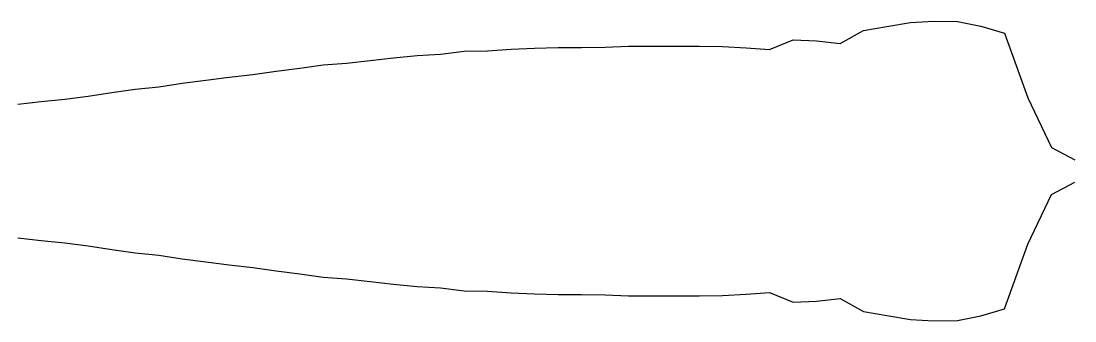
# Model space of a CAD drawing. Extents: x -21 to 226, y -73 to 37.
# Drawn here: x 101.87 to 142.55, y -71.41 to -59.82 of the extents above; entities that cross this region are included whole.
import ezdxf

# ---------------------------------------------------------------- set-up
doc = ezdxf.new("R2010")
doc.units = 0

msp = doc.modelspace()

# ---------------------------------------------------------------- linework, layer by layer
at = {"layer": 'Z_EXTENT_ENVELOPE'}
for p, q in [((133.4833, -60.6898), (134.3903, -60.1926)), ((134.3903, -60.1926), (135.2973, -60.0266)), ((135.2973, -60.0266), (136.2043, -59.8774)), ((136.2043, -59.8774), (137.1112, -59.8216)), ((137.1112, -59.8216), (138.0182, -59.8373)), ((138.0182, -59.8373), (138.9252, -60.0228)), ((138.9252, -60.0228), (139.8321, -60.2896)), ((130.7624, -60.9145), (131.6694, -60.5446)), ((131.6694, -60.5446), (132.5764, -60.5812)), ((132.5764, -60.5812), (133.4833, -60.6898)), ((139.8321, -60.2896), (140.7391, -62.7934)), ((118.0649, -61.0969), (118.9718, -60.9887)), ((118.9718, -60.9887), (119.8788, -60.9668)), ((119.8788, -60.9668), (120.7858, -60.9021)), ((120.7858, -60.9021), (121.6927, -60.8638)), ((121.6927, -60.8638), (122.5997, -60.8496)), ((122.5997, -60.8496), (123.5067, -60.8435)), ((123.5067, -60.8435), (124.4137, -60.8265)), ((124.4137, -60.8265), (125.3206, -60.7951)), ((125.3206, -60.7951), (126.2276, -60.7884)), ((126.2276, -60.7884), (127.1346, -60.7899)), ((127.1346, -60.7899), (128.0415, -60.7885)), ((128.0415, -60.7885), (128.9485, -60.8017)), ((128.9485, -60.8017), (129.8555, -60.8605)), ((129.8555, -60.8605), (130.7624, -60.9145)), ((114.437, -61.4492), (115.344, -61.3506)), ((115.344, -61.3506), (116.2509, -61.2481)), ((116.2509, -61.2481), (117.1579, -61.1588)), ((117.1579, -61.1588), (118.0649, -61.0969)), ((110.8091, -61.882), (111.7161, -61.7624)), ((111.7161, -61.7624), (112.623, -61.6445)), ((112.623, -61.6445), (113.53, -61.5181)), ((113.53, -61.5181), (114.437, -61.4492)), ((107.1812, -62.3612), (108.0882, -62.2232)), ((108.0882, -62.2232), (108.9952, -62.0994)), ((108.9952, -62.0994), (109.9021, -61.9856)), ((109.9021, -61.9856), (110.8091, -61.882)), ((104.4603, -62.7245), (105.3673, -62.582)), ((105.3673, -62.582), (106.2743, -62.4543)), ((106.2743, -62.4543), (107.1812, -62.3612)), ((101.7394, -63.0371), (102.6464, -62.9303)), ((102.6464, -62.9303), (103.5533, -62.838)), ((103.5533, -62.838), (104.4603, -62.7245)), ((140.7391, -62.7934), (141.6461, -64.707)), ((141.6461, -64.707), (142.553, -65.1895)), ((141.6461, -66.5244), (142.553, -66.0418)), ((140.7391, -68.4379), (141.6461, -66.5244)), ((101.7394, -68.1942), (102.6464, -68.3011)), ((102.6464, -68.3011), (103.5533, -68.3933)), ((103.5533, -68.3933), (104.4603, -68.5068)), ((104.4603, -68.5068), (105.3673, -68.6494)), ((105.3673, -68.6494), (106.2743, -68.777)), ((139.8321, -70.9417), (140.7391, -68.4379)), ((106.2743, -68.777), (107.1812, -68.8701)), ((107.1812, -68.8701), (108.0882, -69.0082)), ((108.0882, -69.0082), (108.9952, -69.132)), ((108.9952, -69.132), (109.9021, -69.2457)), ((109.9021, -69.2457), (110.8091, -69.3493)), ((110.8091, -69.3493), (111.7161, -69.4689)), ((111.7161, -69.4689), (112.623, -69.5868)), ((112.623, -69.5868), (113.53, -69.7132)), ((113.53, -69.7132), (114.437, -69.7822)), ((114.437, -69.7822), (115.344, -69.8807)), ((115.344, -69.8807), (116.2509, -69.9832)), ((116.2509, -69.9832), (117.1579, -70.0725)), ((117.1579, -70.0725), (118.0649, -70.1345)), ((118.0649, -70.1345), (118.9718, -70.2426)), ((118.9718, -70.2426), (119.8788, -70.2645)), ((119.8788, -70.2645), (120.7858, -70.3292)), ((120.7858, -70.3292), (121.6927, -70.3675)), ((121.6927, -70.3675), (122.5997, -70.3817)), ((122.5997, -70.3817), (123.5067, -70.3878)), ((128.9485, -70.4296), (129.8555, -70.3708)), ((129.8555, -70.3708), (130.7624, -70.3168)), ((130.7624, -70.3168), (131.6694, -70.6867)), ((123.5067, -70.3878), (124.4137, -70.4048)), ((124.4137, -70.4048), (125.3206, -70.4362)), ((125.3206, -70.4362), (126.2276, -70.443)), ((126.2276, -70.443), (127.1346, -70.4414)), ((127.1346, -70.4414), (128.0415, -70.4429)), ((128.0415, -70.4429), (128.9485, -70.4296)), ((131.6694, -70.6867), (132.5764, -70.6501)), ((132.5764, -70.6501), (133.4833, -70.5416)), ((133.4833, -70.5416), (134.3903, -71.0387)), ((134.3903, -71.0387), (135.2973, -71.2047)), ((138.9252, -71.2086), (139.8321, -70.9417)), ((135.2973, -71.2047), (136.2043, -71.354)), ((136.2043, -71.354), (137.1112, -71.4097)), ((137.1112, -71.4097), (138.0182, -71.394)), ((138.0182, -71.394), (138.9252, -71.2086))]:
    msp.add_line(p, q, dxfattribs=at)

doc.saveas('drawing.dxf')
